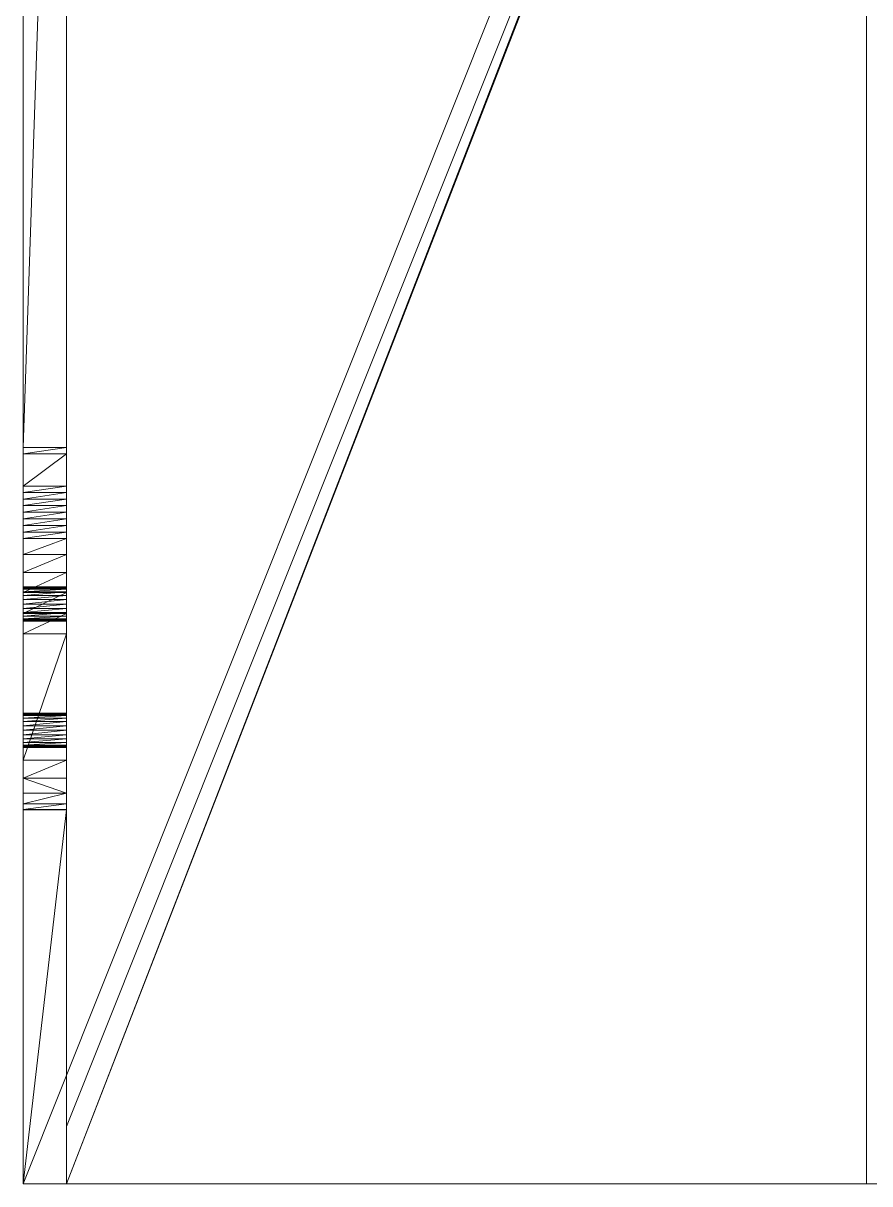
# Model space of a CAD drawing. Header units: millimetres. Extents: x -38752 to -34801, y 260924 to 263752.
# Drawn here: x -36707.8 to -36609.6, y 263096.8 to 263231.3 of the extents above; entities that cross this region are included whole.
import ezdxf

# ---------------------------------------------------------------- set-up
doc = ezdxf.new("R2010")
doc.units = ezdxf.units.MM
doc.layers.add('0.09', color=1, linetype='Continuous', lineweight=9)

msp = doc.modelspace()

# ---------------------------------------------------------------- meshes
at = {"layer": '0.09'}
mesh = msp.add_polyface(dxfattribs=at)
corners = [(-36707.76, 263140.12, 84.61), (-36707.76, 263148.81, 77.87), (-36707.76, 263149.33, 77.94), (-36707.76, 263140.12, 75.94), (-36707.76, 263148.33, 77.67), (-36707.76, 263147.91, 77.35), (-36707.76, 263147.6, 76.94), (-36707.76, 263147.49, 76.67), (-36707.76, 263147.4, 76.45), (-36707.76, 263147.33, 75.94), (-36707.76, 263147.4, 75.42), (-36707.76, 263140.14, 74.61), (-36707.76, 263147.42, 75.36), (-36707.76, 263147.6, 74.94), (-36707.76, 263147.91, 74.52), (-36707.76, 263140.79, 72.27), (-36707.76, 263148.33, 74.2), (-36707.76, 263148.81, 74), (-36707.76, 263149.33, 73.94), (-36707.76, 263142.03, 70.19), (-36707.76, 263163.96, 72.09), (-36707.76, 263163.45, 72.02), (-36707.76, 263162.96, 71.82), (-36707.76, 263162.55, 71.5), (-36707.76, 263162.23, 71.09), (-36707.76, 263162.12, 70.82), (-36707.76, 263162.03, 70.61), (-36707.76, 263161.96, 70.09), (-36707.76, 263143.77, 68.5), (-36707.76, 263162.03, 69.57), (-36707.76, 263162.05, 69.52), (-36707.76, 263162.23, 69.09), (-36707.76, 263162.55, 68.67), (-36707.76, 263162.96, 68.36), (-36707.76, 263145.88, 67.31), (-36707.76, 263163.45, 68.16), (-36707.76, 263163.96, 68.09), (-36707.76, 263173.82, 65.1), (-36707.76, 263174.59, 65.13), (-36707.76, 263173.05, 65), (-36707.76, 263172.29, 64.83), (-36707.76, 263160.52, 61.46), (-36707.76, 263171.56, 64.6), (-36707.76, 263169.71, 62.79), (-36707.76, 263167.63, 61.55), (-36707.76, 263165.29, 60.9), (-36707.76, 263162.87, 60.87), (-36707.76, 263096.78, 101.93), (-36707.76, 263346.76, 7.07), (-36707.76, 263096.78, 106.93), (-36707.76, 263149.85, 77.87), (-36707.76, 263150.33, 77.67), (-36707.76, 263150.74, 77.35), (-36707.76, 263151.06, 76.94), (-36707.76, 263164.48, 72.02), (-36707.76, 263151.24, 76.51), (-36707.76, 263151.26, 76.45), (-36707.76, 263151.33, 75.94), (-36707.76, 263151.26, 75.42), (-36707.76, 263151.17, 75.2), (-36707.76, 263151.06, 74.94), (-36707.76, 263150.74, 74.52), (-36707.76, 263150.33, 74.2), (-36707.76, 263149.85, 74), (-36707.76, 263164.96, 71.82), (-36707.76, 263165.38, 71.5), (-36707.76, 263165.7, 71.09), (-36707.76, 263165.87, 70.66), (-36707.76, 263165.9, 70.61), (-36707.76, 263165.96, 70.09), (-36707.76, 263165.9, 69.57), (-36707.76, 263165.81, 69.35), (-36707.76, 263165.7, 69.09), (-36707.76, 263176.88, 64.79), (-36707.76, 263165.38, 68.67), (-36707.76, 263164.96, 68.36), (-36707.76, 263164.48, 68.16), (-36707.76, 263176.13, 64.97), (-36707.76, 263175.36, 65.09), (-36707.76, 263177.61, 64.53), (-36707.76, 263181.35, 63.11), (-36707.76, 263182.08, 62.85), (-36707.76, 263329.6, 3.93), (-36707.76, 263346.76, 6.07), (-36707.76, 263371.76, 2.07), (-36707.76, 263371.76, 6.07), (-36707.76, 263334.32, 2.51), (-36707.76, 263339.24, 2.07)]
mesh.append_faces([[corners[k] for k in face] for face in [(45, 41, 46), (47, 48, 49), (83, 84, 85), (84, 86, 87)]], dxfattribs={"vtx0": -1})
mesh.append_faces([[corners[k] for k in face] for face in [(1, 3, 4), (4, 3, 5), (5, 3, 6), (6, 3, 7), (7, 3, 8), (8, 3, 9), (9, 3, 10), (10, 11, 12), (12, 11, 13), (13, 11, 14), (14, 15, 16), (16, 15, 17), (17, 15, 18), (19, 20, 15), (20, 19, 21), (21, 19, 22), (22, 19, 23), (23, 19, 24), (24, 19, 25), (25, 19, 26), (26, 19, 27), (27, 28, 29), (29, 28, 30), (30, 28, 31), (31, 28, 32), (32, 28, 33), (33, 34, 35), (35, 34, 36), (37, 34, 39), (39, 34, 40), (40, 41, 42), (42, 41, 43), (43, 41, 44), (44, 41, 45), (50, 0, 2), (54, 63, 20), (73, 36, 77), (77, 36, 78), (78, 34, 38), (48, 82, 83)]], dxfattribs={"vtx0": -1, "vtx1": -1})
mesh.append_faces([[corners[k] for k in face] for face in [(48, 0, 50), (48, 53, 54), (20, 18, 15), (48, 72, 73), (78, 36, 34), (84, 83, 82)]], dxfattribs={"vtx0": -1, "vtx1": -1, "vtx2": -1})
mesh.append_faces([[corners[k] for k in face] for face in [(0, 1, 2), (1, 0, 3), (10, 3, 11), (14, 11, 15), (27, 19, 28), (33, 28, 34), (34, 37, 38), (40, 34, 41), (48, 47, 0), (48, 50, 51), (48, 51, 52), (48, 52, 53), (54, 53, 55), (54, 55, 56), (54, 56, 57), (54, 57, 58), (54, 58, 59), (54, 59, 60), (54, 60, 61), (54, 61, 62), (54, 62, 63), (20, 63, 18), (48, 54, 64), (48, 64, 65), (48, 65, 66), (48, 66, 67), (48, 67, 68), (48, 68, 69), (48, 69, 70), (48, 70, 71), (48, 71, 72), (73, 72, 74), (73, 74, 75), (73, 75, 76), (73, 76, 36), (48, 73, 79), (48, 79, 80), (48, 80, 81), (48, 81, 82), (84, 82, 86)]], dxfattribs={"vtx0": -1, "vtx2": -1})
mesh = msp.add_polyface(dxfattribs=at)
corners = [(-36707.76, 263346.76, 7.07), (-36607.91, 263346.76, 106.93), (-36707.76, 263096.78, 106.93)]
mesh.append_faces([[corners[k] for k in face] for face in [(0, 1, 2)]])
mesh = msp.add_polyface(dxfattribs=at)
corners = [(-36607.91, 263346.76, 106.93), (-36607.91, 263096.78, 106.93), (-36707.76, 263096.78, 106.93)]
mesh.append_faces([[corners[k] for k in face] for face in [(0, 1, 2)]])
mesh = msp.add_polyface(dxfattribs=at)
corners = [(-36617.39, 263317.14, 101.93), (-36702.76, 263327.38, 12.46), (-36702.76, 263103.42, 101.93), (-36609.98, 263335.69, 101.93), (-36682.76, 263336.05, 29), (-36607.77, 263346.76, 99.72), (-36682.76, 263346.76, 24.72)]
mesh.append_faces([[corners[k] for k in face] for face in [(0, 1, 2), (4, 5, 6)]], dxfattribs={"vtx0": -1})
mesh.append_faces([[corners[k] for k in face] for face in [(1, 3, 4)]], dxfattribs={"vtx0": -1, "vtx1": -1})
mesh.append_faces([[corners[k] for k in face] for face in [(1, 0, 3), (4, 3, 5)]], dxfattribs={"vtx0": -1, "vtx2": -1})
mesh = msp.add_polyface(dxfattribs=at)
corners = [(-36515.12, 263123.78, 7.07), (-36537.08, 263096.78, 29.03), (-36515.12, 263096.78, 7.07), (-36537.08, 263103.78, 29.03), (-36605.73, 263103.78, 97.69), (-36605.73, 263096.78, 97.69), (-36609.98, 263335.69, 101.93), (-36609.98, 263096.78, 101.93), (-36513.05, 263123.78, 5), (-36513.05, 263337.09, 5), (-36533.05, 263337.09, 25), (-36607.77, 263346.76, 99.72), (-36533.05, 263346.76, 25)]
mesh.append_faces([[corners[k] for k in face] for face in [(0, 1, 2), (5, 6, 7), (11, 10, 12)]], dxfattribs={"vtx0": -1})
mesh.append_faces([[corners[k] for k in face] for face in [(1, 0, 3), (3, 0, 4)]], dxfattribs={"vtx0": -1, "vtx1": -1})
mesh.append_faces([[corners[k] for k in face] for face in [(6, 4, 0)]], dxfattribs={"vtx0": -1, "vtx1": -1, "vtx2": -1})
mesh.append_faces([[corners[k] for k in face] for face in [(6, 5, 4), (6, 0, 8), (6, 8, 9), (6, 9, 10), (10, 11, 6)]], dxfattribs={"vtx0": -1, "vtx2": -1})
mesh = msp.add_polyface(dxfattribs=at)
corners = [(-36609.98, 263335.69, 101.93), (-36702.76, 263096.78, 101.93), (-36609.98, 263096.78, 101.93), (-36617.39, 263317.14, 101.93), (-36702.76, 263103.42, 101.93)]
mesh.append_faces([[corners[k] for k in face] for face in [(0, 1, 2), (1, 3, 4)]], dxfattribs={"vtx0": -1})
mesh.append_faces([[corners[k] for k in face] for face in [(1, 0, 3)]], dxfattribs={"vtx0": -1, "vtx2": -1})
mesh = msp.add_polyface(dxfattribs=at)
corners = [(-36702.76, 263329.6, 3.93), (-36707.76, 263182.08, 62.85), (-36702.76, 263182.08, 62.85), (-36707.76, 263329.6, 3.93)]
mesh.append_faces([[corners[k] for k in face] for face in [(0, 1, 2), (1, 0, 3)]], dxfattribs={"vtx0": -1})
mesh = msp.add_polyface(dxfattribs=at)
corners = [(-36702.76, 263163.96, 72.09), (-36702.76, 263142.03, 70.19), (-36702.76, 263140.79, 72.27), (-36702.76, 263163.45, 72.02), (-36702.76, 263162.96, 71.82), (-36702.76, 263162.55, 71.5), (-36702.76, 263162.23, 71.09), (-36702.76, 263162.12, 70.82), (-36702.76, 263162.03, 70.61), (-36702.76, 263161.96, 70.09), (-36702.76, 263143.77, 68.5), (-36702.76, 263162.03, 69.57), (-36702.76, 263162.05, 69.52), (-36702.76, 263162.23, 69.09), (-36702.76, 263162.55, 68.67), (-36702.76, 263162.96, 68.36), (-36702.76, 263145.88, 67.31), (-36702.76, 263163.45, 68.16), (-36702.76, 263163.96, 68.09), (-36702.76, 263140.12, 84.61), (-36702.76, 263148.81, 77.87), (-36702.76, 263140.12, 75.94), (-36702.76, 263149.33, 77.94), (-36702.76, 263148.33, 77.67), (-36702.76, 263147.91, 77.35), (-36702.76, 263147.6, 76.94), (-36702.76, 263147.49, 76.67), (-36702.76, 263147.4, 76.45), (-36702.76, 263147.33, 75.94), (-36702.76, 263147.4, 75.42), (-36702.76, 263140.14, 74.61), (-36702.76, 263147.42, 75.36), (-36702.76, 263147.6, 74.94), (-36702.76, 263147.91, 74.52), (-36702.76, 263148.33, 74.2), (-36702.76, 263148.81, 74), (-36702.76, 263149.33, 73.94), (-36702.76, 263327.38, 12.46), (-36702.76, 263096.78, 101.93), (-36702.76, 263103.42, 101.93), (-36702.76, 263149.85, 77.87), (-36702.76, 263150.33, 77.67), (-36702.76, 263150.74, 77.35), (-36702.76, 263151.06, 76.94), (-36702.76, 263164.48, 72.02), (-36702.76, 263151.24, 76.51), (-36702.76, 263151.26, 76.45), (-36702.76, 263151.33, 75.94), (-36702.76, 263151.26, 75.42), (-36702.76, 263151.17, 75.2), (-36702.76, 263151.06, 74.94), (-36702.76, 263150.74, 74.52), (-36702.76, 263150.33, 74.2), (-36702.76, 263149.85, 74), (-36702.76, 263164.96, 71.82), (-36702.76, 263165.38, 71.5), (-36702.76, 263165.7, 71.09), (-36702.76, 263165.87, 70.66), (-36702.76, 263165.9, 70.61), (-36702.76, 263165.96, 70.09), (-36702.76, 263165.9, 69.57), (-36702.76, 263165.81, 69.35), (-36702.76, 263165.7, 69.09), (-36702.76, 263177.61, 64.53), (-36702.76, 263176.88, 64.79), (-36702.76, 263165.38, 68.67), (-36702.76, 263164.96, 68.36), (-36702.76, 263164.48, 68.16), (-36702.76, 263176.13, 64.97), (-36702.76, 263175.36, 65.09), (-36702.76, 263174.59, 65.13), (-36702.76, 263181.35, 63.11), (-36702.76, 263182.08, 62.85), (-36702.76, 263329.6, 3.93), (-36702.76, 263328.3, 8.93), (-36702.76, 263172.29, 64.83), (-36702.76, 263160.52, 61.46), (-36702.76, 263173.05, 65), (-36702.76, 263173.82, 65.1), (-36702.76, 263171.56, 64.6), (-36702.76, 263169.71, 62.79), (-36702.76, 263167.63, 61.55), (-36702.76, 263165.29, 60.9), (-36702.76, 263162.87, 60.87)]
mesh.append_faces([[corners[k] for k in face] for face in [(37, 38, 39), (73, 37, 74), (76, 82, 83)]], dxfattribs={"vtx0": -1})
mesh.append_faces([[corners[k] for k in face] for face in [(1, 9, 10), (10, 15, 16), (19, 20, 21), (20, 19, 22), (21, 29, 30), (30, 33, 2), (38, 37, 19), (40, 37, 41), (41, 37, 42), (42, 37, 43), (43, 44, 45), (45, 44, 46), (46, 44, 47), (47, 44, 48), (48, 44, 49), (49, 44, 50), (50, 44, 51), (51, 44, 52), (52, 44, 53), (53, 0, 36), (44, 37, 54), (54, 37, 55), (55, 37, 56), (56, 37, 57), (57, 37, 58), (58, 37, 59), (59, 37, 60), (60, 37, 61), (61, 37, 62), (62, 64, 65), (65, 64, 66), (66, 64, 67), (67, 64, 18), (63, 37, 71), (71, 37, 72), (72, 37, 73), (16, 75, 76), (75, 16, 77), (77, 16, 78), (78, 16, 70)]], dxfattribs={"vtx0": -1, "vtx1": -1})
mesh.append_faces([[corners[k] for k in face] for face in [(19, 37, 40), (43, 37, 44), (36, 0, 2), (62, 37, 63), (18, 69, 16)]], dxfattribs={"vtx0": -1, "vtx1": -1, "vtx2": -1})
mesh.append_faces([[corners[k] for k in face] for face in [(0, 1, 2), (1, 0, 3), (1, 3, 4), (1, 4, 5), (1, 5, 6), (1, 6, 7), (1, 7, 8), (1, 8, 9), (10, 9, 11), (10, 11, 12), (10, 12, 13), (10, 13, 14), (10, 14, 15), (16, 15, 17), (16, 17, 18), (21, 20, 23), (21, 23, 24), (21, 24, 25), (21, 25, 26), (21, 26, 27), (21, 27, 28), (21, 28, 29), (30, 29, 31), (30, 31, 32), (30, 32, 33), (2, 33, 34), (2, 34, 35), (2, 35, 36), (19, 40, 22), (53, 44, 0), (62, 63, 64), (18, 64, 68), (18, 68, 69), (16, 69, 70), (76, 75, 79), (76, 79, 80), (76, 80, 81), (76, 81, 82)]], dxfattribs={"vtx0": -1, "vtx2": -1})
mesh = msp.add_polyface(dxfattribs=at)
corners = [(-36702.76, 263182.08, 62.85), (-36707.76, 263181.35, 63.11), (-36702.76, 263181.35, 63.11), (-36707.76, 263182.08, 62.85)]
mesh.append_faces([[corners[k] for k in face] for face in [(0, 1, 2), (1, 0, 3)]], dxfattribs={"vtx0": -1})
mesh = msp.add_polyface(dxfattribs=at)
corners = [(-36702.76, 263181.35, 63.11), (-36707.76, 263177.61, 64.53), (-36702.76, 263177.61, 64.53), (-36707.76, 263181.35, 63.11)]
mesh.append_faces([[corners[k] for k in face] for face in [(0, 1, 2), (1, 0, 3)]], dxfattribs={"vtx0": -1})
mesh = msp.add_polyface(dxfattribs=at)
corners = [(-36702.76, 263177.61, 64.53), (-36707.76, 263176.88, 64.79), (-36702.76, 263176.88, 64.79), (-36707.76, 263177.61, 64.53)]
mesh.append_faces([[corners[k] for k in face] for face in [(0, 1, 2), (1, 0, 3)]], dxfattribs={"vtx0": -1})
mesh = msp.add_polyface(dxfattribs=at)
corners = [(-36702.76, 263176.88, 64.79), (-36707.76, 263176.13, 64.97), (-36702.76, 263176.13, 64.97), (-36707.76, 263176.88, 64.79)]
mesh.append_faces([[corners[k] for k in face] for face in [(0, 1, 2), (1, 0, 3)]], dxfattribs={"vtx0": -1})
mesh = msp.add_polyface(dxfattribs=at)
corners = [(-36702.76, 263176.13, 64.97), (-36707.76, 263175.36, 65.09), (-36702.76, 263175.36, 65.09), (-36707.76, 263176.13, 64.97)]
mesh.append_faces([[corners[k] for k in face] for face in [(0, 1, 2), (1, 0, 3)]], dxfattribs={"vtx0": -1})
mesh = msp.add_polyface(dxfattribs=at)
corners = [(-36702.76, 263175.36, 65.09), (-36707.76, 263174.59, 65.13), (-36702.76, 263174.59, 65.13), (-36707.76, 263175.36, 65.09)]
mesh.append_faces([[corners[k] for k in face] for face in [(0, 1, 2), (1, 0, 3)]], dxfattribs={"vtx0": -1})
mesh = msp.add_polyface(dxfattribs=at)
corners = [(-36702.76, 263174.59, 65.13), (-36707.76, 263173.82, 65.1), (-36702.76, 263173.82, 65.1), (-36707.76, 263174.59, 65.13)]
mesh.append_faces([[corners[k] for k in face] for face in [(0, 1, 2), (1, 0, 3)]], dxfattribs={"vtx0": -1})
mesh = msp.add_polyface(dxfattribs=at)
corners = [(-36702.76, 263173.82, 65.1), (-36707.76, 263173.05, 65), (-36702.76, 263173.05, 65), (-36707.76, 263173.82, 65.1)]
mesh.append_faces([[corners[k] for k in face] for face in [(0, 1, 2), (1, 0, 3)]], dxfattribs={"vtx0": -1})
mesh = msp.add_polyface(dxfattribs=at)
corners = [(-36702.76, 263173.05, 65), (-36707.76, 263172.29, 64.83), (-36702.76, 263172.29, 64.83), (-36707.76, 263173.05, 65)]
mesh.append_faces([[corners[k] for k in face] for face in [(0, 1, 2), (1, 0, 3)]], dxfattribs={"vtx0": -1})
mesh = msp.add_polyface(dxfattribs=at)
corners = [(-36702.76, 263172.29, 64.83), (-36707.76, 263171.56, 64.6), (-36702.76, 263171.56, 64.6), (-36707.76, 263172.29, 64.83)]
mesh.append_faces([[corners[k] for k in face] for face in [(0, 1, 2), (1, 0, 3)]], dxfattribs={"vtx0": -1})
mesh = msp.add_polyface(dxfattribs=at)
corners = [(-36702.76, 263171.56, 64.6), (-36707.76, 263169.71, 62.79), (-36702.76, 263169.71, 62.79), (-36707.76, 263171.56, 64.6)]
mesh.append_faces([[corners[k] for k in face] for face in [(0, 1, 2), (1, 0, 3)]], dxfattribs={"vtx0": -1})
mesh = msp.add_polyface(dxfattribs=at)
corners = [(-36702.76, 263169.71, 62.79), (-36707.76, 263167.63, 61.55), (-36702.76, 263167.63, 61.55), (-36707.76, 263169.71, 62.79)]
mesh.append_faces([[corners[k] for k in face] for face in [(0, 1, 2), (1, 0, 3)]], dxfattribs={"vtx0": -1})
mesh = msp.add_polyface(dxfattribs=at)
corners = [(-36702.76, 263167.63, 61.55), (-36707.76, 263165.29, 60.9), (-36702.76, 263165.29, 60.9), (-36707.76, 263167.63, 61.55)]
mesh.append_faces([[corners[k] for k in face] for face in [(0, 1, 2), (1, 0, 3)]], dxfattribs={"vtx0": -1})
mesh = msp.add_polyface(dxfattribs=at)
corners = [(-36707.76, 263165.96, 70.09), (-36702.76, 263165.9, 70.61), (-36702.76, 263165.96, 70.09), (-36707.76, 263165.9, 70.61)]
mesh.append_faces([[corners[k] for k in face] for face in [(0, 1, 2), (1, 0, 3)]], dxfattribs={"vtx0": -1})
mesh = msp.add_polyface(dxfattribs=at)
corners = [(-36702.76, 263165.9, 69.57), (-36707.76, 263165.96, 70.09), (-36702.76, 263165.96, 70.09), (-36707.76, 263165.9, 69.57)]
mesh.append_faces([[corners[k] for k in face] for face in [(0, 1, 2), (1, 0, 3)]], dxfattribs={"vtx0": -1})
mesh = msp.add_polyface(dxfattribs=at)
corners = [(-36702.76, 263165.81, 69.35), (-36707.76, 263165.9, 69.57), (-36702.76, 263165.9, 69.57), (-36707.76, 263165.81, 69.35)]
mesh.append_faces([[corners[k] for k in face] for face in [(0, 1, 2), (1, 0, 3)]], dxfattribs={"vtx0": -1})
mesh = msp.add_polyface(dxfattribs=at)
corners = [(-36702.76, 263165.9, 70.61), (-36707.76, 263165.87, 70.66), (-36702.76, 263165.87, 70.66), (-36707.76, 263165.9, 70.61)]
mesh.append_faces([[corners[k] for k in face] for face in [(0, 1, 2), (1, 0, 3)]], dxfattribs={"vtx0": -1})
mesh = msp.add_polyface(dxfattribs=at)
corners = [(-36702.76, 263165.87, 70.66), (-36707.76, 263165.7, 71.09), (-36702.76, 263165.7, 71.09), (-36707.76, 263165.87, 70.66)]
mesh.append_faces([[corners[k] for k in face] for face in [(0, 1, 2), (1, 0, 3)]], dxfattribs={"vtx0": -1})
mesh = msp.add_polyface(dxfattribs=at)
corners = [(-36707.76, 263165.7, 69.09), (-36702.76, 263165.81, 69.35), (-36702.76, 263165.7, 69.09), (-36707.76, 263165.81, 69.35)]
mesh.append_faces([[corners[k] for k in face] for face in [(0, 1, 2), (1, 0, 3)]], dxfattribs={"vtx0": -1})
mesh = msp.add_polyface(dxfattribs=at)
corners = [(-36702.76, 263165.7, 71.09), (-36707.76, 263165.38, 71.5), (-36702.76, 263165.38, 71.5), (-36707.76, 263165.7, 71.09)]
mesh.append_faces([[corners[k] for k in face] for face in [(0, 1, 2), (1, 0, 3)]], dxfattribs={"vtx0": -1})
mesh = msp.add_polyface(dxfattribs=at)
corners = [(-36707.76, 263165.38, 68.67), (-36702.76, 263165.7, 69.09), (-36702.76, 263165.38, 68.67), (-36707.76, 263165.7, 69.09)]
mesh.append_faces([[corners[k] for k in face] for face in [(0, 1, 2), (1, 0, 3)]], dxfattribs={"vtx0": -1})
mesh = msp.add_polyface(dxfattribs=at)
corners = [(-36702.76, 263165.38, 71.5), (-36707.76, 263164.96, 71.82), (-36702.76, 263164.96, 71.82), (-36707.76, 263165.38, 71.5)]
mesh.append_faces([[corners[k] for k in face] for face in [(0, 1, 2), (1, 0, 3)]], dxfattribs={"vtx0": -1})
mesh = msp.add_polyface(dxfattribs=at)
corners = [(-36707.76, 263164.96, 68.36), (-36702.76, 263165.38, 68.67), (-36702.76, 263164.96, 68.36), (-36707.76, 263165.38, 68.67)]
mesh.append_faces([[corners[k] for k in face] for face in [(0, 1, 2), (1, 0, 3)]], dxfattribs={"vtx0": -1})
mesh = msp.add_polyface(dxfattribs=at)
corners = [(-36702.76, 263165.29, 60.9), (-36707.76, 263162.87, 60.87), (-36702.76, 263162.87, 60.87), (-36707.76, 263165.29, 60.9)]
mesh.append_faces([[corners[k] for k in face] for face in [(0, 1, 2), (1, 0, 3)]], dxfattribs={"vtx0": -1})
mesh = msp.add_polyface(dxfattribs=at)
corners = [(-36702.76, 263164.96, 71.82), (-36707.76, 263164.48, 72.02), (-36702.76, 263164.48, 72.02), (-36707.76, 263164.96, 71.82)]
mesh.append_faces([[corners[k] for k in face] for face in [(0, 1, 2), (1, 0, 3)]], dxfattribs={"vtx0": -1})
mesh = msp.add_polyface(dxfattribs=at)
corners = [(-36707.76, 263164.48, 68.16), (-36702.76, 263164.96, 68.36), (-36702.76, 263164.48, 68.16), (-36707.76, 263164.96, 68.36)]
mesh.append_faces([[corners[k] for k in face] for face in [(0, 1, 2), (1, 0, 3)]], dxfattribs={"vtx0": -1})
mesh = msp.add_polyface(dxfattribs=at)
corners = [(-36702.76, 263164.48, 72.02), (-36707.76, 263163.96, 72.09), (-36702.76, 263163.96, 72.09), (-36707.76, 263164.48, 72.02)]
mesh.append_faces([[corners[k] for k in face] for face in [(0, 1, 2), (1, 0, 3)]], dxfattribs={"vtx0": -1})
mesh = msp.add_polyface(dxfattribs=at)
corners = [(-36707.76, 263163.96, 68.09), (-36702.76, 263164.48, 68.16), (-36702.76, 263163.96, 68.09), (-36707.76, 263164.48, 68.16)]
mesh.append_faces([[corners[k] for k in face] for face in [(0, 1, 2), (1, 0, 3)]], dxfattribs={"vtx0": -1})
mesh = msp.add_polyface(dxfattribs=at)
corners = [(-36702.76, 263163.96, 72.09), (-36707.76, 263163.45, 72.02), (-36702.76, 263163.45, 72.02), (-36707.76, 263163.96, 72.09)]
mesh.append_faces([[corners[k] for k in face] for face in [(0, 1, 2), (1, 0, 3)]], dxfattribs={"vtx0": -1})
mesh = msp.add_polyface(dxfattribs=at)
corners = [(-36707.76, 263163.45, 68.16), (-36702.76, 263163.96, 68.09), (-36702.76, 263163.45, 68.16), (-36707.76, 263163.96, 68.09)]
mesh.append_faces([[corners[k] for k in face] for face in [(0, 1, 2), (1, 0, 3)]], dxfattribs={"vtx0": -1})
mesh = msp.add_polyface(dxfattribs=at)
corners = [(-36702.76, 263163.45, 72.02), (-36707.76, 263162.96, 71.82), (-36702.76, 263162.96, 71.82), (-36707.76, 263163.45, 72.02)]
mesh.append_faces([[corners[k] for k in face] for face in [(0, 1, 2), (1, 0, 3)]], dxfattribs={"vtx0": -1})
mesh = msp.add_polyface(dxfattribs=at)
corners = [(-36707.76, 263162.96, 68.36), (-36702.76, 263163.45, 68.16), (-36702.76, 263162.96, 68.36), (-36707.76, 263163.45, 68.16)]
mesh.append_faces([[corners[k] for k in face] for face in [(0, 1, 2), (1, 0, 3)]], dxfattribs={"vtx0": -1})
mesh = msp.add_polyface(dxfattribs=at)
corners = [(-36702.76, 263162.96, 71.82), (-36707.76, 263162.55, 71.5), (-36702.76, 263162.55, 71.5), (-36707.76, 263162.96, 71.82)]
mesh.append_faces([[corners[k] for k in face] for face in [(0, 1, 2), (1, 0, 3)]], dxfattribs={"vtx0": -1})
mesh = msp.add_polyface(dxfattribs=at)
corners = [(-36707.76, 263162.55, 68.67), (-36702.76, 263162.96, 68.36), (-36702.76, 263162.55, 68.67), (-36707.76, 263162.96, 68.36)]
mesh.append_faces([[corners[k] for k in face] for face in [(0, 1, 2), (1, 0, 3)]], dxfattribs={"vtx0": -1})
mesh = msp.add_polyface(dxfattribs=at)
corners = [(-36702.76, 263162.87, 60.87), (-36707.76, 263160.52, 61.46), (-36702.76, 263160.52, 61.46), (-36707.76, 263162.87, 60.87)]
mesh.append_faces([[corners[k] for k in face] for face in [(0, 1, 2), (1, 0, 3)]], dxfattribs={"vtx0": -1})
mesh = msp.add_polyface(dxfattribs=at)
corners = [(-36702.76, 263162.55, 71.5), (-36707.76, 263162.23, 71.09), (-36702.76, 263162.23, 71.09), (-36707.76, 263162.55, 71.5)]
mesh.append_faces([[corners[k] for k in face] for face in [(0, 1, 2), (1, 0, 3)]], dxfattribs={"vtx0": -1})
mesh = msp.add_polyface(dxfattribs=at)
corners = [(-36707.76, 263162.23, 69.09), (-36702.76, 263162.55, 68.67), (-36702.76, 263162.23, 69.09), (-36707.76, 263162.55, 68.67)]
mesh.append_faces([[corners[k] for k in face] for face in [(0, 1, 2), (1, 0, 3)]], dxfattribs={"vtx0": -1})
mesh = msp.add_polyface(dxfattribs=at)
corners = [(-36702.76, 263162.23, 71.09), (-36707.76, 263162.12, 70.82), (-36702.76, 263162.12, 70.82), (-36707.76, 263162.23, 71.09)]
mesh.append_faces([[corners[k] for k in face] for face in [(0, 1, 2), (1, 0, 3)]], dxfattribs={"vtx0": -1})
mesh = msp.add_polyface(dxfattribs=at)
corners = [(-36707.76, 263162.05, 69.52), (-36702.76, 263162.23, 69.09), (-36702.76, 263162.05, 69.52), (-36707.76, 263162.23, 69.09)]
mesh.append_faces([[corners[k] for k in face] for face in [(0, 1, 2), (1, 0, 3)]], dxfattribs={"vtx0": -1})
mesh = msp.add_polyface(dxfattribs=at)
corners = [(-36707.76, 263162.12, 70.82), (-36702.76, 263162.03, 70.61), (-36702.76, 263162.12, 70.82), (-36707.76, 263162.03, 70.61)]
mesh.append_faces([[corners[k] for k in face] for face in [(0, 1, 2), (1, 0, 3)]], dxfattribs={"vtx0": -1})
mesh = msp.add_polyface(dxfattribs=at)
corners = [(-36707.76, 263162.03, 69.57), (-36702.76, 263162.05, 69.52), (-36702.76, 263162.03, 69.57), (-36707.76, 263162.05, 69.52)]
mesh.append_faces([[corners[k] for k in face] for face in [(0, 1, 2), (1, 0, 3)]], dxfattribs={"vtx0": -1})
mesh = msp.add_polyface(dxfattribs=at)
corners = [(-36702.76, 263162.03, 70.61), (-36707.76, 263161.96, 70.09), (-36702.76, 263161.96, 70.09), (-36707.76, 263162.03, 70.61)]
mesh.append_faces([[corners[k] for k in face] for face in [(0, 1, 2), (1, 0, 3)]], dxfattribs={"vtx0": -1})
mesh = msp.add_polyface(dxfattribs=at)
corners = [(-36707.76, 263161.96, 70.09), (-36702.76, 263162.03, 69.57), (-36702.76, 263161.96, 70.09), (-36707.76, 263162.03, 69.57)]
mesh.append_faces([[corners[k] for k in face] for face in [(0, 1, 2), (1, 0, 3)]], dxfattribs={"vtx0": -1})
mesh = msp.add_polyface(dxfattribs=at)
corners = [(-36702.76, 263160.52, 61.46), (-36707.76, 263145.88, 67.31), (-36702.76, 263145.88, 67.31), (-36707.76, 263160.52, 61.46)]
mesh.append_faces([[corners[k] for k in face] for face in [(0, 1, 2), (1, 0, 3)]], dxfattribs={"vtx0": -1})
mesh = msp.add_polyface(dxfattribs=at)
corners = [(-36707.76, 263151.26, 75.42), (-36702.76, 263151.33, 75.94), (-36702.76, 263151.26, 75.42), (-36707.76, 263151.33, 75.94)]
mesh.append_faces([[corners[k] for k in face] for face in [(0, 1, 2), (1, 0, 3)]], dxfattribs={"vtx0": -1})
mesh = msp.add_polyface(dxfattribs=at)
corners = [(-36707.76, 263151.33, 75.94), (-36702.76, 263151.26, 76.45), (-36702.76, 263151.33, 75.94), (-36707.76, 263151.26, 76.45)]
mesh.append_faces([[corners[k] for k in face] for face in [(0, 1, 2), (1, 0, 3)]], dxfattribs={"vtx0": -1})
mesh = msp.add_polyface(dxfattribs=at)
corners = [(-36707.76, 263151.17, 75.2), (-36702.76, 263151.26, 75.42), (-36702.76, 263151.17, 75.2), (-36707.76, 263151.26, 75.42)]
mesh.append_faces([[corners[k] for k in face] for face in [(0, 1, 2), (1, 0, 3)]], dxfattribs={"vtx0": -1})
mesh = msp.add_polyface(dxfattribs=at)
corners = [(-36707.76, 263151.26, 76.45), (-36702.76, 263151.24, 76.51), (-36702.76, 263151.26, 76.45), (-36707.76, 263151.24, 76.51)]
mesh.append_faces([[corners[k] for k in face] for face in [(0, 1, 2), (1, 0, 3)]], dxfattribs={"vtx0": -1})
mesh = msp.add_polyface(dxfattribs=at)
corners = [(-36707.76, 263151.24, 76.51), (-36702.76, 263151.06, 76.94), (-36702.76, 263151.24, 76.51), (-36707.76, 263151.06, 76.94)]
mesh.append_faces([[corners[k] for k in face] for face in [(0, 1, 2), (1, 0, 3)]], dxfattribs={"vtx0": -1})
mesh = msp.add_polyface(dxfattribs=at)
corners = [(-36702.76, 263151.06, 74.94), (-36707.76, 263151.17, 75.2), (-36702.76, 263151.17, 75.2), (-36707.76, 263151.06, 74.94)]
mesh.append_faces([[corners[k] for k in face] for face in [(0, 1, 2), (1, 0, 3)]], dxfattribs={"vtx0": -1})
mesh = msp.add_polyface(dxfattribs=at)
corners = [(-36707.76, 263150.74, 74.52), (-36702.76, 263151.06, 74.94), (-36702.76, 263150.74, 74.52), (-36707.76, 263151.06, 74.94)]
mesh.append_faces([[corners[k] for k in face] for face in [(0, 1, 2), (1, 0, 3)]], dxfattribs={"vtx0": -1})
mesh = msp.add_polyface(dxfattribs=at)
corners = [(-36702.76, 263151.06, 76.94), (-36707.76, 263150.74, 77.35), (-36702.76, 263150.74, 77.35), (-36707.76, 263151.06, 76.94)]
mesh.append_faces([[corners[k] for k in face] for face in [(0, 1, 2), (1, 0, 3)]], dxfattribs={"vtx0": -1})
mesh = msp.add_polyface(dxfattribs=at)
corners = [(-36707.76, 263150.33, 74.2), (-36702.76, 263150.74, 74.52), (-36702.76, 263150.33, 74.2), (-36707.76, 263150.74, 74.52)]
mesh.append_faces([[corners[k] for k in face] for face in [(0, 1, 2), (1, 0, 3)]], dxfattribs={"vtx0": -1})
mesh = msp.add_polyface(dxfattribs=at)
corners = [(-36702.76, 263150.74, 77.35), (-36707.76, 263150.33, 77.67), (-36702.76, 263150.33, 77.67), (-36707.76, 263150.74, 77.35)]
mesh.append_faces([[corners[k] for k in face] for face in [(0, 1, 2), (1, 0, 3)]], dxfattribs={"vtx0": -1})
mesh = msp.add_polyface(dxfattribs=at)
corners = [(-36707.76, 263149.85, 74), (-36702.76, 263150.33, 74.2), (-36702.76, 263149.85, 74), (-36707.76, 263150.33, 74.2)]
mesh.append_faces([[corners[k] for k in face] for face in [(0, 1, 2), (1, 0, 3)]], dxfattribs={"vtx0": -1})
mesh = msp.add_polyface(dxfattribs=at)
corners = [(-36702.76, 263150.33, 77.67), (-36707.76, 263149.85, 77.87), (-36702.76, 263149.85, 77.87), (-36707.76, 263150.33, 77.67)]
mesh.append_faces([[corners[k] for k in face] for face in [(0, 1, 2), (1, 0, 3)]], dxfattribs={"vtx0": -1})
mesh = msp.add_polyface(dxfattribs=at)
corners = [(-36707.76, 263149.33, 73.94), (-36702.76, 263149.85, 74), (-36702.76, 263149.33, 73.94), (-36707.76, 263149.85, 74)]
mesh.append_faces([[corners[k] for k in face] for face in [(0, 1, 2), (1, 0, 3)]], dxfattribs={"vtx0": -1})
mesh = msp.add_polyface(dxfattribs=at)
corners = [(-36702.76, 263149.85, 77.87), (-36707.76, 263149.33, 77.94), (-36702.76, 263149.33, 77.94), (-36707.76, 263149.85, 77.87)]
mesh.append_faces([[corners[k] for k in face] for face in [(0, 1, 2), (1, 0, 3)]], dxfattribs={"vtx0": -1})
mesh = msp.add_polyface(dxfattribs=at)
corners = [(-36707.76, 263148.81, 74), (-36702.76, 263149.33, 73.94), (-36702.76, 263148.81, 74), (-36707.76, 263149.33, 73.94)]
mesh.append_faces([[corners[k] for k in face] for face in [(0, 1, 2), (1, 0, 3)]], dxfattribs={"vtx0": -1})
mesh = msp.add_polyface(dxfattribs=at)
corners = [(-36702.76, 263149.33, 77.94), (-36707.76, 263148.81, 77.87), (-36702.76, 263148.81, 77.87), (-36707.76, 263149.33, 77.94)]
mesh.append_faces([[corners[k] for k in face] for face in [(0, 1, 2), (1, 0, 3)]], dxfattribs={"vtx0": -1})
mesh = msp.add_polyface(dxfattribs=at)
corners = [(-36707.76, 263148.33, 74.2), (-36702.76, 263148.81, 74), (-36702.76, 263148.33, 74.2), (-36707.76, 263148.81, 74)]
mesh.append_faces([[corners[k] for k in face] for face in [(0, 1, 2), (1, 0, 3)]], dxfattribs={"vtx0": -1})
mesh = msp.add_polyface(dxfattribs=at)
corners = [(-36702.76, 263148.81, 77.87), (-36707.76, 263148.33, 77.67), (-36702.76, 263148.33, 77.67), (-36707.76, 263148.81, 77.87)]
mesh.append_faces([[corners[k] for k in face] for face in [(0, 1, 2), (1, 0, 3)]], dxfattribs={"vtx0": -1})
mesh = msp.add_polyface(dxfattribs=at)
corners = [(-36707.76, 263147.91, 74.52), (-36702.76, 263148.33, 74.2), (-36702.76, 263147.91, 74.52), (-36707.76, 263148.33, 74.2)]
mesh.append_faces([[corners[k] for k in face] for face in [(0, 1, 2), (1, 0, 3)]], dxfattribs={"vtx0": -1})
mesh = msp.add_polyface(dxfattribs=at)
corners = [(-36702.76, 263148.33, 77.67), (-36707.76, 263147.91, 77.35), (-36702.76, 263147.91, 77.35), (-36707.76, 263148.33, 77.67)]
mesh.append_faces([[corners[k] for k in face] for face in [(0, 1, 2), (1, 0, 3)]], dxfattribs={"vtx0": -1})
mesh = msp.add_polyface(dxfattribs=at)
corners = [(-36707.76, 263147.6, 74.94), (-36702.76, 263147.91, 74.52), (-36702.76, 263147.6, 74.94), (-36707.76, 263147.91, 74.52)]
mesh.append_faces([[corners[k] for k in face] for face in [(0, 1, 2), (1, 0, 3)]], dxfattribs={"vtx0": -1})
mesh = msp.add_polyface(dxfattribs=at)
corners = [(-36702.76, 263147.91, 77.35), (-36707.76, 263147.6, 76.94), (-36702.76, 263147.6, 76.94), (-36707.76, 263147.91, 77.35)]
mesh.append_faces([[corners[k] for k in face] for face in [(0, 1, 2), (1, 0, 3)]], dxfattribs={"vtx0": -1})
mesh = msp.add_polyface(dxfattribs=at)
corners = [(-36707.76, 263147.42, 75.36), (-36702.76, 263147.6, 74.94), (-36702.76, 263147.42, 75.36), (-36707.76, 263147.6, 74.94)]
mesh.append_faces([[corners[k] for k in face] for face in [(0, 1, 2), (1, 0, 3)]], dxfattribs={"vtx0": -1})
mesh = msp.add_polyface(dxfattribs=at)
corners = [(-36707.76, 263147.6, 76.94), (-36702.76, 263147.49, 76.67), (-36702.76, 263147.6, 76.94), (-36707.76, 263147.49, 76.67)]
mesh.append_faces([[corners[k] for k in face] for face in [(0, 1, 2), (1, 0, 3)]], dxfattribs={"vtx0": -1})
mesh = msp.add_polyface(dxfattribs=at)
corners = [(-36707.76, 263147.49, 76.67), (-36702.76, 263147.4, 76.45), (-36702.76, 263147.49, 76.67), (-36707.76, 263147.4, 76.45)]
mesh.append_faces([[corners[k] for k in face] for face in [(0, 1, 2), (1, 0, 3)]], dxfattribs={"vtx0": -1})
mesh = msp.add_polyface(dxfattribs=at)
corners = [(-36702.76, 263147.4, 75.42), (-36707.76, 263147.42, 75.36), (-36702.76, 263147.42, 75.36), (-36707.76, 263147.4, 75.42)]
mesh.append_faces([[corners[k] for k in face] for face in [(0, 1, 2), (1, 0, 3)]], dxfattribs={"vtx0": -1})
mesh = msp.add_polyface(dxfattribs=at)
corners = [(-36707.76, 263147.4, 76.45), (-36702.76, 263147.33, 75.94), (-36702.76, 263147.4, 76.45), (-36707.76, 263147.33, 75.94)]
mesh.append_faces([[corners[k] for k in face] for face in [(0, 1, 2), (1, 0, 3)]], dxfattribs={"vtx0": -1})
mesh = msp.add_polyface(dxfattribs=at)
corners = [(-36707.76, 263147.33, 75.94), (-36702.76, 263147.4, 75.42), (-36702.76, 263147.33, 75.94), (-36707.76, 263147.4, 75.42)]
mesh.append_faces([[corners[k] for k in face] for face in [(0, 1, 2), (1, 0, 3)]], dxfattribs={"vtx0": -1})
mesh = msp.add_polyface(dxfattribs=at)
corners = [(-36702.76, 263145.88, 67.31), (-36707.76, 263143.77, 68.5), (-36702.76, 263143.77, 68.5), (-36707.76, 263145.88, 67.31)]
mesh.append_faces([[corners[k] for k in face] for face in [(0, 1, 2), (1, 0, 3)]], dxfattribs={"vtx0": -1})
mesh = msp.add_polyface(dxfattribs=at)
corners = [(-36702.76, 263142.03, 70.19), (-36707.76, 263143.77, 68.5), (-36707.76, 263142.03, 70.19), (-36702.76, 263143.77, 68.5)]
mesh.append_faces([[corners[k] for k in face] for face in [(0, 1, 2), (1, 0, 3)]], dxfattribs={"vtx0": -1})
mesh = msp.add_polyface(dxfattribs=at)
corners = [(-36702.76, 263142.03, 70.19), (-36707.76, 263140.79, 72.27), (-36702.76, 263140.79, 72.27), (-36707.76, 263142.03, 70.19)]
mesh.append_faces([[corners[k] for k in face] for face in [(0, 1, 2), (1, 0, 3)]], dxfattribs={"vtx0": -1})
mesh = msp.add_polyface(dxfattribs=at)
corners = [(-36702.76, 263140.79, 72.27), (-36707.76, 263140.14, 74.61), (-36702.76, 263140.14, 74.61), (-36707.76, 263140.79, 72.27)]
mesh.append_faces([[corners[k] for k in face] for face in [(0, 1, 2), (1, 0, 3)]], dxfattribs={"vtx0": -1})
mesh = msp.add_polyface(dxfattribs=at)
corners = [(-36702.76, 263140.14, 74.61), (-36707.76, 263140.12, 75.94), (-36702.76, 263140.12, 75.94), (-36707.76, 263140.14, 74.61)]
mesh.append_faces([[corners[k] for k in face] for face in [(0, 1, 2), (1, 0, 3)]], dxfattribs={"vtx0": -1})
mesh = msp.add_polyface(dxfattribs=at)
corners = [(-36702.76, 263140.12, 84.61), (-36707.76, 263096.78, 101.93), (-36702.76, 263096.78, 101.93), (-36707.76, 263140.12, 84.61)]
mesh.append_faces([[corners[k] for k in face] for face in [(0, 1, 2), (1, 0, 3)]], dxfattribs={"vtx0": -1})
mesh = msp.add_polyface(dxfattribs=at)
corners = [(-36702.76, 263140.12, 75.94), (-36707.76, 263140.12, 84.61), (-36702.76, 263140.12, 84.61), (-36707.76, 263140.12, 75.94)]
mesh.append_faces([[corners[k] for k in face] for face in [(0, 1, 2), (1, 0, 3)]], dxfattribs={"vtx0": -1})
mesh = msp.add_polyface(dxfattribs=at)
corners = [(-36515.12, 263096.78, 7.07), (-36607.91, 263096.78, 106.93), (-36508.05, 263096.78, 7.07), (-36537.08, 263096.78, 29.03), (-36605.73, 263096.78, 97.69), (-36609.98, 263096.78, 101.93), (-36707.76, 263096.78, 106.93), (-36702.76, 263096.78, 101.93), (-36707.76, 263096.78, 101.93)]
mesh.append_faces([[corners[k] for k in face] for face in [(0, 1, 2), (6, 7, 8)]], dxfattribs={"vtx0": -1})
mesh.append_faces([[corners[k] for k in face] for face in [(1, 5, 6)]], dxfattribs={"vtx0": -1, "vtx1": -1})
mesh.append_faces([[corners[k] for k in face] for face in [(1, 0, 3), (1, 3, 4), (1, 4, 5), (6, 5, 7)]], dxfattribs={"vtx0": -1, "vtx2": -1})

doc.saveas('drawing.dxf')
